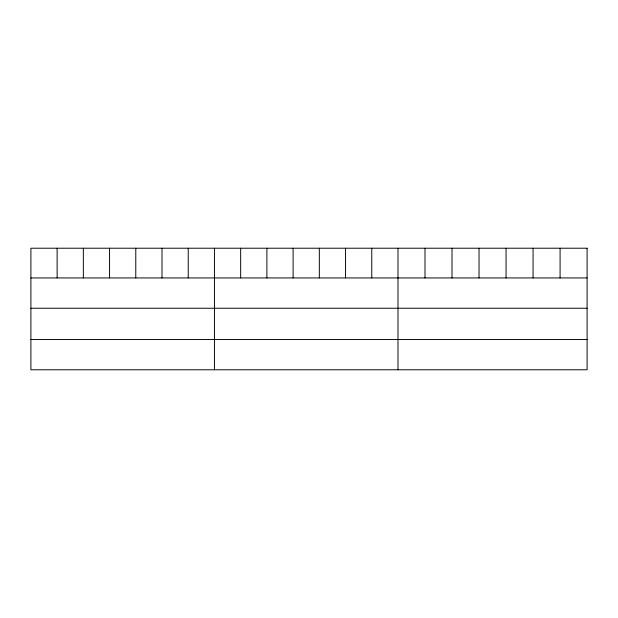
<?xml version="1.0" encoding="UTF-8"?>
<svg xmlns="http://www.w3.org/2000/svg" width="618" height="618" viewBox="0 0 618 618"><rect width="100%" height="100%" fill="white"/><g stroke="black" fill="none" stroke-linecap="round" stroke-linejoin="round"><path stroke-width="0.93" d="M30.9 277.938L587.1 277.938M30.9 308.243L587.1 308.243M30.9 339.475L587.1 339.475M560.086 248.22L560.086 277.938M533.071 248.22L533.071 277.938M506.057 248.22L506.057 277.938M479.035 248.22L479.035 277.938M452.021 248.22L452.021 277.938M425.006 248.22L425.006 277.938M397.992 248.22L397.992 369.78M371.773 248.22L371.773 277.938M345.547 248.22L345.547 277.938M319.328 248.22L319.328 277.938M293.11 248.22L293.11 277.938M266.891 248.22L266.891 277.938M240.665 248.22L240.665 277.938M214.446 248.22L214.446 369.78M188.227 248.22L188.227 277.938M162.001 248.22L162.001 277.938M135.782 248.22L135.782 277.938M109.564 248.22L109.564 277.938M83.345 248.22L83.345 277.938M57.119 248.22L57.119 277.938M587.1 248.22L30.9 248.22L30.9 369.78L587.1 369.78L587.1 248.22"/></g></svg>
